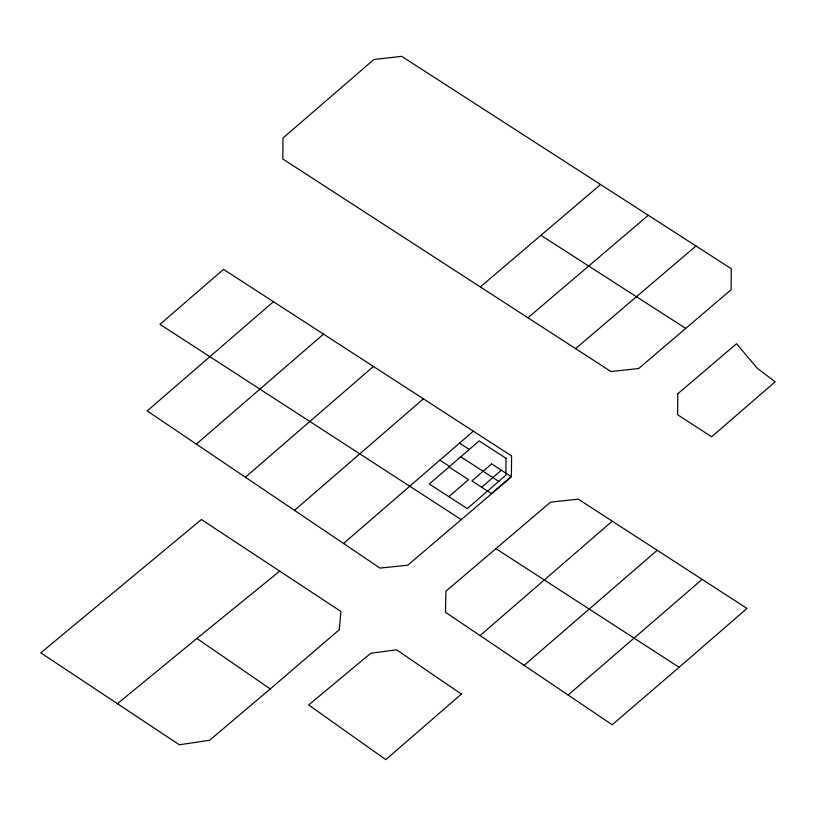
<?xml version="1.0" encoding="UTF-8"?>
<svg xmlns="http://www.w3.org/2000/svg" width="816" height="816" viewBox="0 0 816 816"><rect width="100%" height="100%" fill="white"/><g stroke="black" fill="none" stroke-linecap="round" stroke-linejoin="round"><path stroke-width="1.22" d="M679.116 667.294L746.987 608.43L578.258 499.157L550.545 502.146L445.903 591.223L445.465 612.255L612.184 724.761L679.116 667.294L495.893 548.638M273.442 301.716L147.166 410.917L379.96 568.069L407.694 565.243L511.357 476.942L511.581 455.95L223.543 269.372L159.956 324.34L461.244 519.608M323.493 334.142L196.35 444.108M373.442 366.486L245.392 477.207M423.402 398.82L294.474 510.357M343.556 543.497L473.351 431.164M448.861 496.679L468.527 479.665L448.994 467.017M481.685 487.244L501.34 470.23M480.022 635.593L612.255 521.179M657.196 550.29L524.127 665.346M568.13 695.048L702.148 579.37M480.328 286.946L600.566 184.528L731.289 268.729L731.126 289.721L638.632 368.536L610.919 371.535L282.856 159.028L282.968 138.047L373.932 59.476L401.666 56.355L600.566 184.528M648.312 215.261L527.942 317.801M270.269 688.918L339.262 629.748L340.955 611.48L201.409 519.537L40.8 652.831L179.316 744.773L209.62 740.265L270.269 688.918L196.87 638.459L117.28 703.81M696.007 245.983L575.566 348.616M196.87 638.459L279.368 571.424M541.161 235.467L685.736 328.409M459.51 443.139L469.282 449.463M460.795 456.807L498.749 481.389M439.855 460.153L449.616 466.477M506.022 458.296L505.838 475.249L467.293 508.603L429.328 484.031L479.165 440.905L506.022 458.296M677.821 393.751L677.596 414.742L711.654 436.764L775.2 381.766L757.472 368.485L736.562 343.709L677.821 393.751M491.579 463.906L471.913 480.92L491.446 493.568L511.112 476.554L491.579 463.906M461.397 694.079L385.784 759.645L308.662 704.942L370.79 653.279L396.576 649.791L461.397 694.079"/></g></svg>
